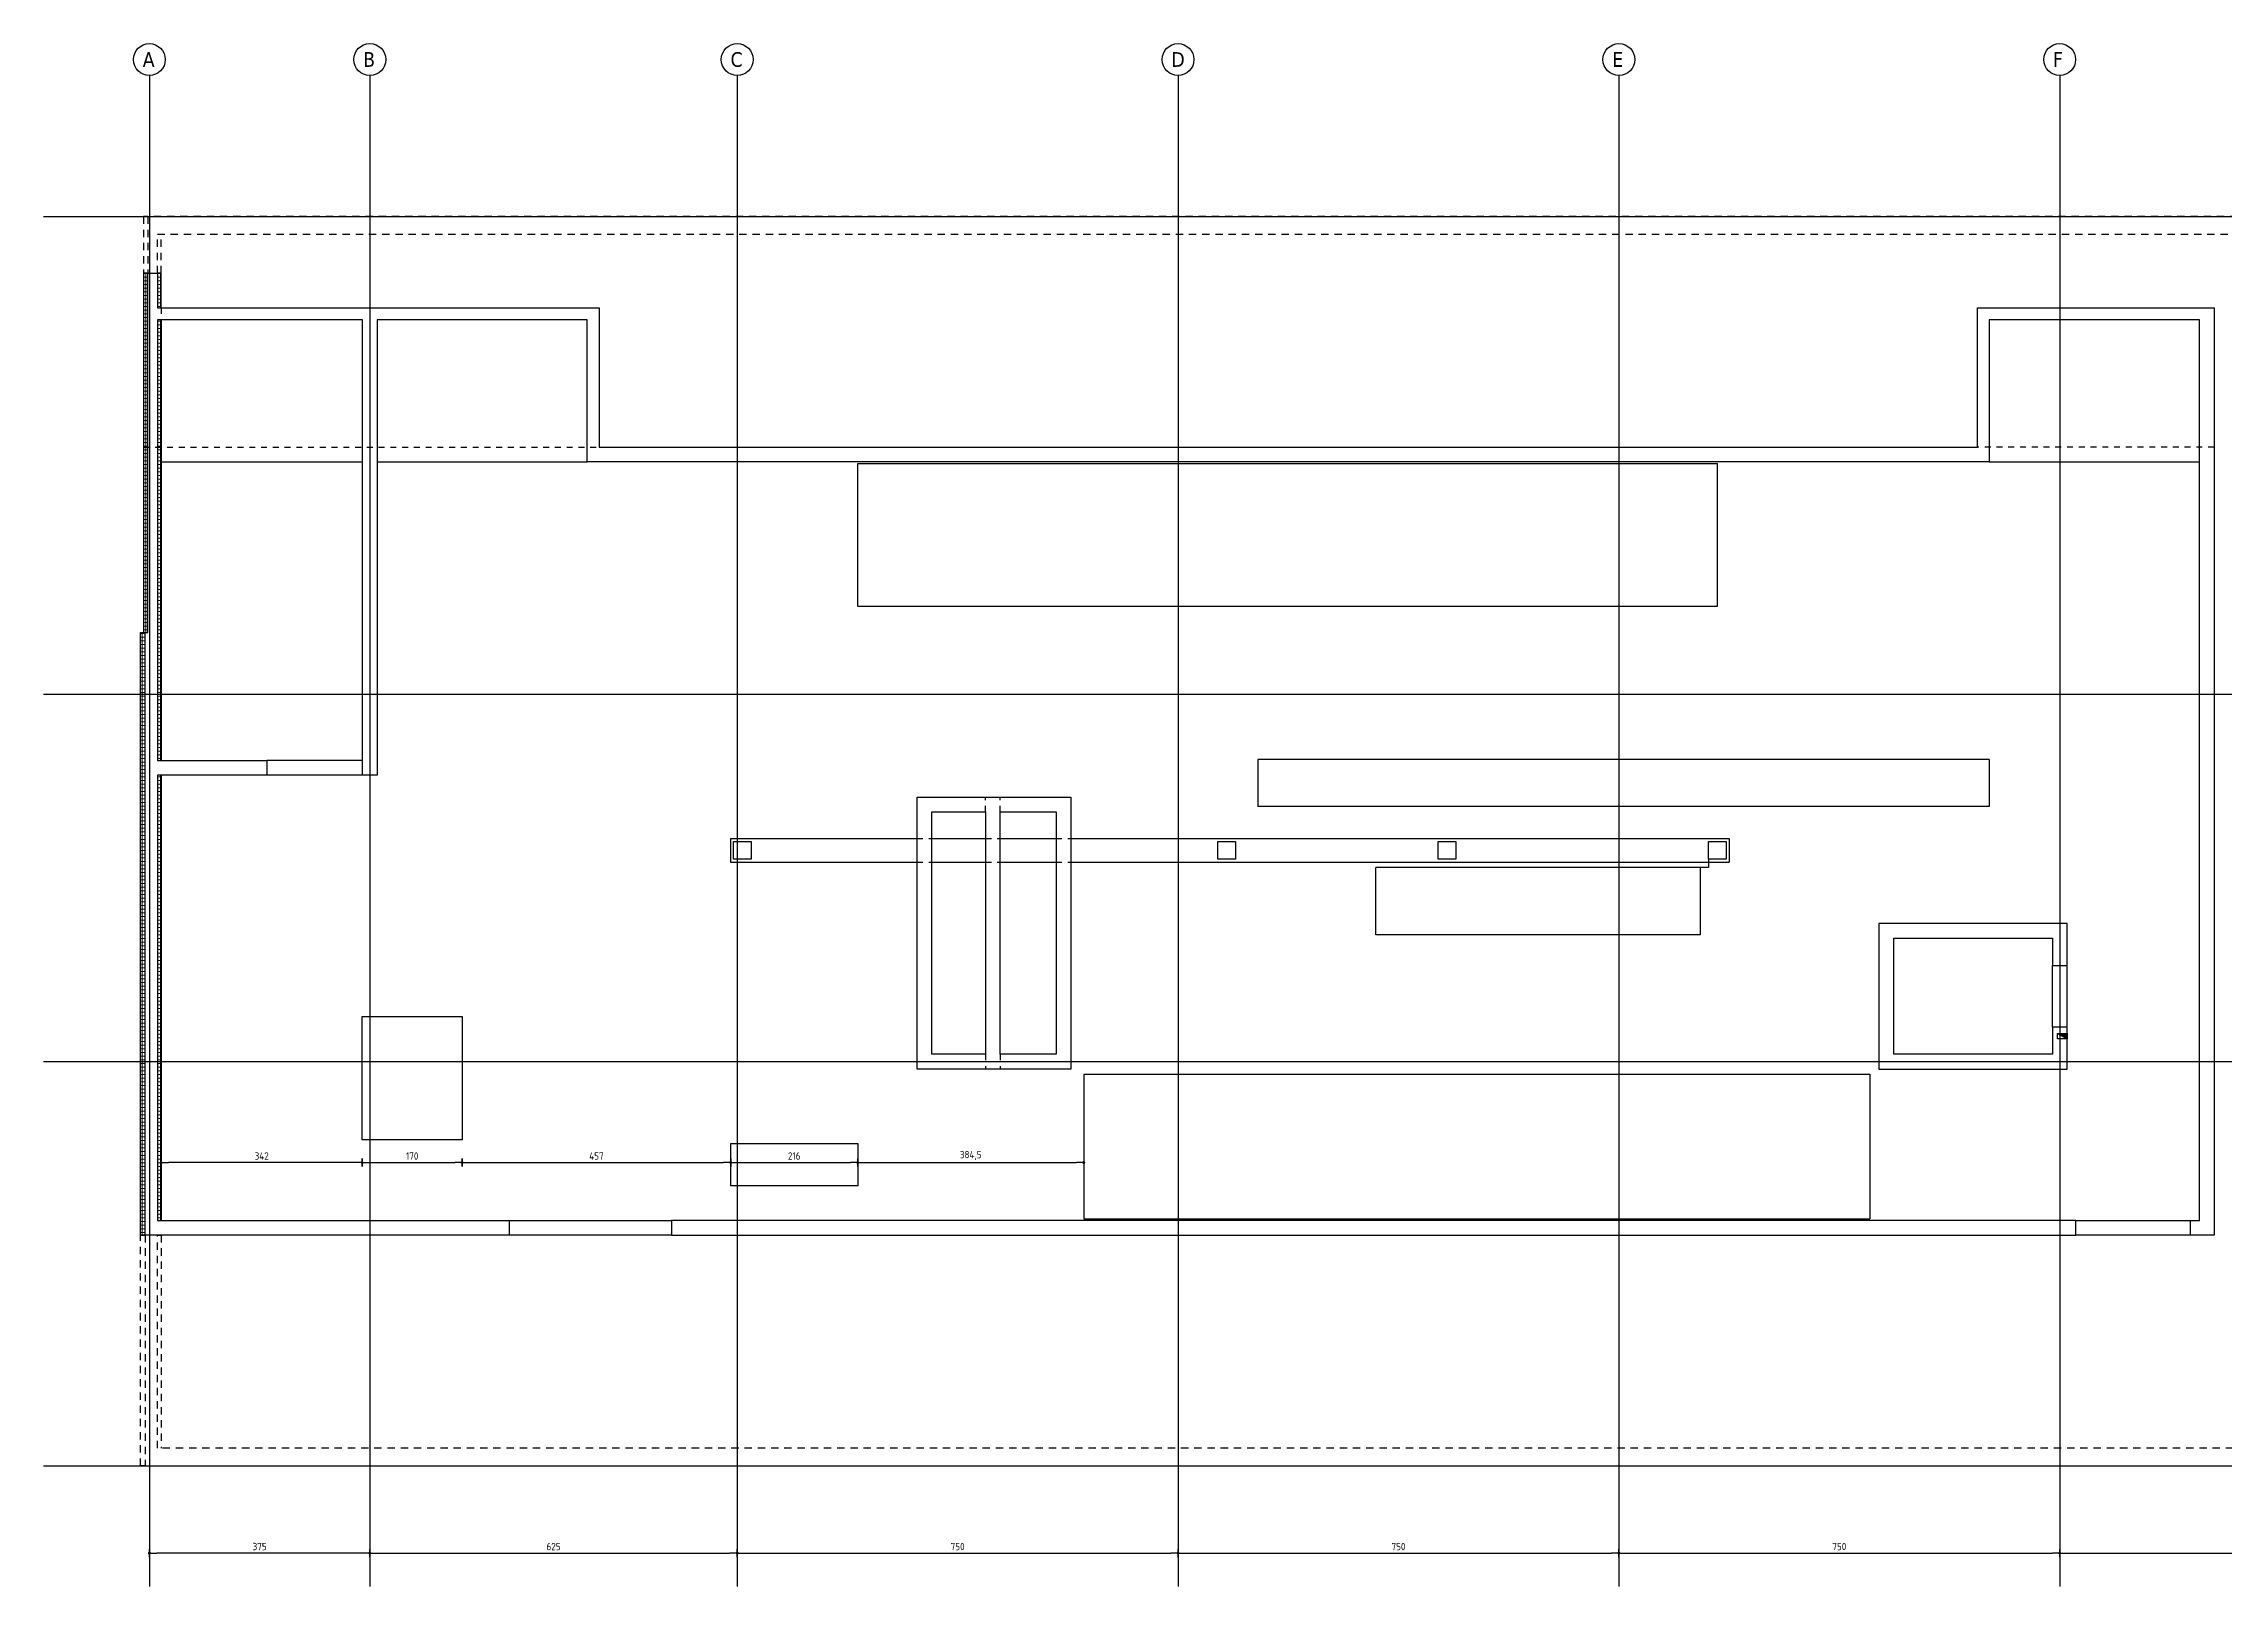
# Model space of a CAD drawing. Extents: x 22 to 185, y 12 to 71.
# Drawn here: x 76.88 to 113.99, y 36.12 to 62.36 of the extents above; entities that cross this region are included whole.
import ezdxf

# ---------------------------------------------------------------- set-up
doc = ezdxf.new("R2010")
doc.units = 0
doc.header["$LTSCALE"] = 0.5
doc.header["$MEASUREMENT"] = 0
doc.header["$PDSIZE"] = 0.15
for name, pattern in [('AUSGEZOGEN', [1000.01, 1000, 0.01]), ('DOT', [0.175, 0.05, -0.125]), ('HIDDEN2', [0.187, 0.125, -0.062]), ('VERDECKT', [0.375, 0.25, -0.125])]:
    doc.linetypes.add(name, pattern=pattern)
doc.layers.get('0').update_dxf_attribs({"linetype": 'CONTINUOUS'})
doc.layers.get('Defpoints').update_dxf_attribs({"linetype": 'CONTINUOUS'})
for name, color, linetype in [('ACHSEN', 7, 'CONTINUOUS'), ('BETON', 7, 'CONTINUOUS'), ('DRUEBER', 7, 'CONTINUOUS'), ('HILFE', 7, 'CONTINUOUS'), ('MASSE', 7, 'CONTINUOUS'), ('OBJEKT', 7, 'CONTINUOUS'), ('SFP_Achsen', 7, 'CONTINUOUS'), ('VERDECKT', 7, 'CONTINUOUS'), ('WD', 7, 'CONTINUOUS')]:
    doc.layers.add(name, color=color, linetype=linetype)
doc.layers.add('zila_01_rb_02_stb-fertig_05_schraff', color=144, linetype='CONTINUOUS', lineweight=9)
doc.styles.add('HELV', font='tahoma.ttf')
doc.styles.add('TXT', font='isocp.shx')
doc.dimstyles.new('DOT_I', dxfattribs={"dimscale": 0.5, "dimtxt": 0.25, "dimasz": 0.25, "dimexe": 0.1, "dimexo": 0.3, "dimgap": 0.1, "dimtad": 1, "dimdec": 3, "dimzin": 3, "dimtxsty": 'TXT', "dimblk": 'DOT', "dimblk1": 'DOT', "dimblk2": 'DOT', "dimsah": 1, "dimcen": 0.1, "dimse1": 1, "dimse2": 1, "dimazin": 0, "dimtfac": 1, "dimtdec": 4, "dimtix": 1, "dimtmove": 2, "dimatfit": 3, "dimldrblk": 'DOT', "dimfxl": 0, "dimtvp": 1, "dimtolj": 1, "dimtzin": 0, "dimarcsym": 0})
pattern_1 = [(0, (0, -0.67537), (1e-17, 0.0625), []), (90, (0, -0.67537), (-0.0625, 2e-17), [])]

# ---------------------------------------------------------------- blocks, each defined once
blk = doc.blocks.new('Brüstung DG')
at = {"color": 0, "linetype": 'ByBlock', "lineweight": -2}
for p, q in [((0.285, 3.925), (0.35, 3.925)), ((0.35, 3.925), (0.35, 0.3))]:
    blk.add_line(p, q, dxfattribs=at)
for points in [[(0.125, 21.25), (0.05, 21.25), (0.05, 20.285), (0.125, 20.285)], [(0.285, 20.285), (0.35, 20.285), (0.35, 20.95)], [(0.075, 0), (0, 0), (0, 3.925), (0.075, 3.925)]]:
    blk.add_lwpolyline(points, dxfattribs=at)
blk.add_lwpolyline([(0.285, 20.285), (0.285, 20.285), (0.285, 20.285), (0.285, 20.95), (38.75, 20.95), (38.75, 0.3), (0.285, 0.3), (0.285, 3.925), (0.075, 3.925), (0.075, 0), (39.05, 0), (39.05, 21.25), (0.125, 21.25), (0.125, 20.285), (0.125, 20.285), (0.125, 20.285)], close=True, dxfattribs=at)
blk = doc.blocks.new('DG')
at = {"color": 0, "linetype": 'ByBlock', "lineweight": -2}
for p, q in [((0.35, 15.57), (0.35, 8.075)), ((0.35, 7.825), (0.35, 0.25))]:
    blk.add_line(p, q, dxfattribs=at)
for points in [[(0.125, 16.36), (0.05, 16.36), (0.05, 10.25), (0.075, 10.25)], [(0.285, 15.57), (0.285, 8.075), (2.15, 8.075), (2.15, 7.825), (0.285, 7.825), (0.285, 0.25), (6.27, 0.25), (6.27, 0), (0.075, 0), (0.075, 10.25), (0.125, 10.25), (0.125, 16.36), (0.285, 16.36), (0.285, 15.77), (7.8, 15.77), (7.8, 13.4), (31.25, 13.4), (31.25, 15.77), (35.275, 15.77), (35.275, 0), (34.875, 0), (34.875, 0.25), (35.025, 0.25), (35.025, 15.57), (31.45, 15.57), (31.45, 13.15), (7.6, 13.15), (7.6, 15.57), (4.025, 15.57), (4.025, 7.825), (3.775, 7.825), (3.775, 15.57), (0.285, 15.57)], [(0.35, 15.77), (0.35, 16.36), (0.285, 16.36)], [(0.075, 0), (0, 0), (0, 10.25), (0.075, 10.25)], [(13.21, 7.45), (15.825, 7.45), (15.825, 2.825), (13.21, 2.825), (13.21, 7.45)], [(14.375, 7.45), (14.625, 7.45)], [(13.46, 7.2), (14.375, 7.2), (14.375, 3.075), (13.46, 3.075), (13.46, 7.2)], [(14.625, 7.2), (15.575, 7.2), (15.575, 3.075), (14.625, 3.075), (14.625, 7.2)], [(32.775, 5.3), (29.575, 5.3), (29.575, 2.825), (32.775, 2.825), (32.775, 3.535), (32.525, 3.535), (32.525, 3.075), (29.825, 3.075), (29.825, 5.05), (32.525, 5.05), (32.525, 4.585), (32.775, 4.585), (32.775, 5.3)], [(14.625, 2.825), (14.375, 2.825)], [(9.03, 0.25), (9.03, 0), (32.925, 0), (32.925, 0.25), (9.03, 0.25)]]:
    blk.add_lwpolyline(points, dxfattribs=at)
for points in [[(10.085, 6.695), (10.385, 6.695), (10.385, 6.395), (10.085, 6.395)], [(18.325, 6.695), (18.625, 6.695), (18.625, 6.395), (18.325, 6.395)], [(22.075, 6.695), (22.375, 6.695), (22.375, 6.395), (22.075, 6.395)], [(26.675, 6.695), (26.975, 6.695), (26.975, 6.395), (26.675, 6.395)]]:
    blk.add_lwpolyline(points, close=True, dxfattribs=at)
at = {"layer": 'HILFE', "color": 102, "linetype": 'AUSGEZOGEN'}
blk.add_line((0.075, 0), (0, 0), dxfattribs=at)
blk = doc.blocks.new('DOT')
at = {"layer": 'MASSE', "color": 7, "linetype": 'Continuous'}
for p, q in [((0, 0), (-1, 0)), ((0, 0.54), (0, -0.54))]:
    blk.add_line(p, q, dxfattribs=at)
at = {"layer": 'MASSE', "color": 7, "linetype": 'Continuous', "const_width": 0.2}
blk.add_lwpolyline([(-0.1, 0, 1), (0.1, 0, 1)], format="xyb", close=True, dxfattribs=at)
blk = doc.blocks.new('*D393')
at = {"layer": 'Defpoints', "color": 0, "linetype": 'AUSGEZOGEN', "transparency": 16777216}
for p in [(78.685, 36.683), (78.685, 36.683), (82.435, 36.683)]:
    blk.add_point(p, dxfattribs=at)
at = {"layer": 'MASSE', "color": 0, "linetype": 'AUSGEZOGEN', "lineweight": -2, "transparency": 16777216}
blk.add_line((82.31, 36.683), (78.81, 36.683), dxfattribs=at)
at = {"layer": 'MASSE', "color": 0, "linetype": 'AUSGEZOGEN', "lineweight": -2, "transparency": 16777216, "xscale": 0.125, "yscale": 0.125, "zscale": 0.125, "rotation": 180}
blk.add_blockref('DOT', (78.685, 36.683), dxfattribs=at)
at = {"layer": 'MASSE', "color": 0, "linetype": 'AUSGEZOGEN', "lineweight": -2, "transparency": 16777216, "xscale": 0.125, "yscale": 0.125, "zscale": 0.125}
blk.add_blockref('DOT', (82.435, 36.683), dxfattribs=at)
at = {"layer": 'MASSE', "color": 0, "linetype": 'AUSGEZOGEN', "transparency": 16777216, "insert": (80.56, 36.796), "char_height": 0.125, "attachment_point": 5, "style": 'TXT'}
blk.add_mtext('\\A1;375', dxfattribs=at)
blk = doc.blocks.new('*D394')
at = {"layer": 'Defpoints', "color": 0, "linetype": 'AUSGEZOGEN', "transparency": 16777216}
for p in [(82.435, 36.683), (88.685, 36.683), (88.685, 36.683)]:
    blk.add_point(p, dxfattribs=at)
at = {"layer": 'MASSE', "color": 0, "linetype": 'AUSGEZOGEN', "lineweight": -2, "transparency": 16777216}
blk.add_line((82.56, 36.683), (88.56, 36.683), dxfattribs=at)
at = {"layer": 'MASSE', "color": 0, "linetype": 'AUSGEZOGEN', "lineweight": -2, "transparency": 16777216, "xscale": 0.125, "yscale": 0.125, "zscale": 0.125, "rotation": 180}
blk.add_blockref('DOT', (82.435, 36.683), dxfattribs=at)
at = {"layer": 'MASSE', "color": 0, "linetype": 'AUSGEZOGEN', "lineweight": -2, "transparency": 16777216, "xscale": 0.125, "yscale": 0.125, "zscale": 0.125}
blk.add_blockref('DOT', (88.685, 36.683), dxfattribs=at)
at = {"layer": 'MASSE', "color": 0, "linetype": 'AUSGEZOGEN', "transparency": 16777216, "insert": (85.56, 36.796), "char_height": 0.125, "attachment_point": 5, "style": 'TXT'}
blk.add_mtext('\\A1;625', dxfattribs=at)
blk = doc.blocks.new('*D395')
at = {"layer": 'Defpoints', "color": 0, "linetype": 'AUSGEZOGEN', "transparency": 16777216}
for p in [(88.685, 36.683), (96.185, 36.683), (96.185, 36.683)]:
    blk.add_point(p, dxfattribs=at)
at = {"layer": 'MASSE', "color": 0, "linetype": 'AUSGEZOGEN', "lineweight": -2, "transparency": 16777216}
blk.add_line((88.81, 36.683), (96.06, 36.683), dxfattribs=at)
at = {"layer": 'MASSE', "color": 0, "linetype": 'AUSGEZOGEN', "lineweight": -2, "transparency": 16777216, "xscale": 0.125, "yscale": 0.125, "zscale": 0.125, "rotation": 180}
blk.add_blockref('DOT', (88.685, 36.683), dxfattribs=at)
at = {"layer": 'MASSE', "color": 0, "linetype": 'AUSGEZOGEN', "lineweight": -2, "transparency": 16777216, "xscale": 0.125, "yscale": 0.125, "zscale": 0.125}
blk.add_blockref('DOT', (96.185, 36.683), dxfattribs=at)
at = {"layer": 'MASSE', "color": 0, "linetype": 'AUSGEZOGEN', "transparency": 16777216, "insert": (92.435, 36.796), "char_height": 0.125, "attachment_point": 5, "style": 'TXT'}
blk.add_mtext('\\A1;750', dxfattribs=at)
blk = doc.blocks.new('*D396')
at = {"layer": 'Defpoints', "color": 0, "linetype": 'AUSGEZOGEN', "transparency": 16777216}
for p in [(96.185, 36.683), (103.685, 36.683), (103.685, 36.683)]:
    blk.add_point(p, dxfattribs=at)
at = {"layer": 'MASSE', "color": 0, "linetype": 'AUSGEZOGEN', "lineweight": -2, "transparency": 16777216}
blk.add_line((96.31, 36.683), (103.56, 36.683), dxfattribs=at)
at = {"layer": 'MASSE', "color": 0, "linetype": 'AUSGEZOGEN', "lineweight": -2, "transparency": 16777216, "xscale": 0.125, "yscale": 0.125, "zscale": 0.125, "rotation": 180}
blk.add_blockref('DOT', (96.185, 36.683), dxfattribs=at)
at = {"layer": 'MASSE', "color": 0, "linetype": 'AUSGEZOGEN', "lineweight": -2, "transparency": 16777216, "xscale": 0.125, "yscale": 0.125, "zscale": 0.125}
blk.add_blockref('DOT', (103.685, 36.683), dxfattribs=at)
at = {"layer": 'MASSE', "color": 0, "linetype": 'AUSGEZOGEN', "transparency": 16777216, "insert": (99.935, 36.796), "char_height": 0.125, "attachment_point": 5, "style": 'TXT'}
blk.add_mtext('\\A1;750', dxfattribs=at)
blk = doc.blocks.new('*D397')
at = {"layer": 'Defpoints', "color": 0, "linetype": 'AUSGEZOGEN', "transparency": 16777216}
for p in [(103.685, 36.683), (111.185, 36.683), (111.185, 36.683)]:
    blk.add_point(p, dxfattribs=at)
at = {"layer": 'MASSE', "color": 0, "linetype": 'AUSGEZOGEN', "lineweight": -2, "transparency": 16777216}
blk.add_line((103.81, 36.683), (111.06, 36.683), dxfattribs=at)
at = {"layer": 'MASSE', "color": 0, "linetype": 'AUSGEZOGEN', "lineweight": -2, "transparency": 16777216, "xscale": 0.125, "yscale": 0.125, "zscale": 0.125, "rotation": 180}
blk.add_blockref('DOT', (103.685, 36.683), dxfattribs=at)
at = {"layer": 'MASSE', "color": 0, "linetype": 'AUSGEZOGEN', "lineweight": -2, "transparency": 16777216, "xscale": 0.125, "yscale": 0.125, "zscale": 0.125}
blk.add_blockref('DOT', (111.185, 36.683), dxfattribs=at)
at = {"layer": 'MASSE', "color": 0, "linetype": 'AUSGEZOGEN', "transparency": 16777216, "insert": (107.435, 36.796), "char_height": 0.125, "attachment_point": 5, "style": 'TXT'}
blk.add_mtext('\\A1;750', dxfattribs=at)
blk = doc.blocks.new('*D398')
at = {"layer": 'Defpoints', "color": 0, "linetype": 'AUSGEZOGEN', "transparency": 16777216}
for p in [(111.185, 36.683), (117.435, 36.683), (117.435, 36.683)]:
    blk.add_point(p, dxfattribs=at)
at = {"layer": 'MASSE', "color": 0, "linetype": 'AUSGEZOGEN', "lineweight": -2, "transparency": 16777216}
blk.add_line((111.31, 36.683), (117.31, 36.683), dxfattribs=at)
at = {"layer": 'MASSE', "color": 0, "linetype": 'AUSGEZOGEN', "lineweight": -2, "transparency": 16777216, "xscale": 0.125, "yscale": 0.125, "zscale": 0.125, "rotation": 180}
blk.add_blockref('DOT', (111.185, 36.683), dxfattribs=at)
at = {"layer": 'MASSE', "color": 0, "linetype": 'AUSGEZOGEN', "lineweight": -2, "transparency": 16777216, "xscale": 0.125, "yscale": 0.125, "zscale": 0.125}
blk.add_blockref('DOT', (117.435, 36.683), dxfattribs=at)
at = {"layer": 'MASSE', "color": 0, "linetype": 'AUSGEZOGEN', "transparency": 16777216, "insert": (114.31, 36.796), "char_height": 0.125, "attachment_point": 5, "style": 'TXT'}
blk.add_mtext('\\A1;625', dxfattribs=at)
blk = doc.blocks.new('*D399')
at = {"layer": 'Defpoints', "color": 0, "linetype": 'AUSGEZOGEN', "transparency": 16777216}
for p in [(78.885, 43.326), (78.885, 43.326), (82.305, 43.326)]:
    blk.add_point(p, dxfattribs=at)
at = {"layer": 'MASSE', "color": 0, "linetype": 'AUSGEZOGEN', "lineweight": -2, "transparency": 16777216}
blk.add_line((82.18, 43.326), (79.01, 43.326), dxfattribs=at)
at = {"layer": 'MASSE', "color": 0, "linetype": 'AUSGEZOGEN', "lineweight": -2, "transparency": 16777216, "xscale": 0.125, "yscale": 0.125, "zscale": 0.125, "rotation": 180}
blk.add_blockref('DOT', (78.885, 43.326), dxfattribs=at)
at = {"layer": 'MASSE', "color": 0, "linetype": 'AUSGEZOGEN', "lineweight": -2, "transparency": 16777216, "xscale": 0.125, "yscale": 0.125, "zscale": 0.125}
blk.add_blockref('DOT', (82.305, 43.326), dxfattribs=at)
at = {"layer": 'MASSE', "color": 0, "linetype": 'AUSGEZOGEN', "transparency": 16777216, "insert": (80.595, 43.438), "char_height": 0.125, "attachment_point": 5, "style": 'TXT'}
blk.add_mtext('\\A1;342', dxfattribs=at)
blk = doc.blocks.new('*D400')
at = {"layer": 'Defpoints', "color": 0, "linetype": 'AUSGEZOGEN', "transparency": 16777216}
for p in [(82.305, 43.326), (84.005, 43.326), (84.005, 43.326)]:
    blk.add_point(p, dxfattribs=at)
at = {"layer": 'MASSE', "color": 0, "linetype": 'AUSGEZOGEN', "lineweight": -2, "transparency": 16777216}
blk.add_line((82.43, 43.326), (83.88, 43.326), dxfattribs=at)
at = {"layer": 'MASSE', "color": 0, "linetype": 'AUSGEZOGEN', "lineweight": -2, "transparency": 16777216, "xscale": 0.125, "yscale": 0.125, "zscale": 0.125, "rotation": 180}
blk.add_blockref('DOT', (82.305, 43.326), dxfattribs=at)
at = {"layer": 'MASSE', "color": 0, "linetype": 'AUSGEZOGEN', "lineweight": -2, "transparency": 16777216, "xscale": 0.125, "yscale": 0.125, "zscale": 0.125}
blk.add_blockref('DOT', (84.005, 43.326), dxfattribs=at)
at = {"layer": 'MASSE', "color": 0, "linetype": 'AUSGEZOGEN', "transparency": 16777216, "insert": (83.155, 43.438), "char_height": 0.125, "attachment_point": 5, "style": 'TXT'}
blk.add_mtext('\\A1;170', dxfattribs=at)
blk = doc.blocks.new('*D401')
at = {"layer": 'Defpoints', "color": 0, "linetype": 'AUSGEZOGEN', "transparency": 16777216}
for p in [(84.005, 43.326), (88.575, 43.326), (88.575, 43.326)]:
    blk.add_point(p, dxfattribs=at)
at = {"layer": 'MASSE', "color": 0, "linetype": 'AUSGEZOGEN', "lineweight": -2, "transparency": 16777216}
blk.add_line((84.13, 43.326), (88.45, 43.326), dxfattribs=at)
at = {"layer": 'MASSE', "color": 0, "linetype": 'AUSGEZOGEN', "lineweight": -2, "transparency": 16777216, "xscale": 0.125, "yscale": 0.125, "zscale": 0.125, "rotation": 180}
blk.add_blockref('DOT', (84.005, 43.326), dxfattribs=at)
at = {"layer": 'MASSE', "color": 0, "linetype": 'AUSGEZOGEN', "lineweight": -2, "transparency": 16777216, "xscale": 0.125, "yscale": 0.125, "zscale": 0.125}
blk.add_blockref('DOT', (88.575, 43.326), dxfattribs=at)
at = {"layer": 'MASSE', "color": 0, "linetype": 'AUSGEZOGEN', "transparency": 16777216, "insert": (86.29, 43.438), "char_height": 0.125, "attachment_point": 5, "style": 'TXT'}
blk.add_mtext('\\A1;457', dxfattribs=at)
blk = doc.blocks.new('*D402')
at = {"layer": 'Defpoints', "color": 0, "linetype": 'AUSGEZOGEN', "transparency": 16777216}
for p in [(88.575, 43.326), (90.735, 43.326), (90.735, 43.326)]:
    blk.add_point(p, dxfattribs=at)
at = {"layer": 'MASSE', "color": 0, "linetype": 'AUSGEZOGEN', "lineweight": -2, "transparency": 16777216}
blk.add_line((88.7, 43.326), (90.61, 43.326), dxfattribs=at)
at = {"layer": 'MASSE', "color": 0, "linetype": 'AUSGEZOGEN', "lineweight": -2, "transparency": 16777216, "xscale": 0.125, "yscale": 0.125, "zscale": 0.125, "rotation": 180}
blk.add_blockref('DOT', (88.575, 43.326), dxfattribs=at)
at = {"layer": 'MASSE', "color": 0, "linetype": 'AUSGEZOGEN', "lineweight": -2, "transparency": 16777216, "xscale": 0.125, "yscale": 0.125, "zscale": 0.125}
blk.add_blockref('DOT', (90.735, 43.326), dxfattribs=at)
at = {"layer": 'MASSE', "color": 0, "linetype": 'AUSGEZOGEN', "transparency": 16777216, "insert": (89.655, 43.438), "char_height": 0.125, "attachment_point": 5, "style": 'TXT'}
blk.add_mtext('\\A1;216', dxfattribs=at)
blk = doc.blocks.new('*D403')
at = {"layer": 'Defpoints', "color": 0, "linetype": 'AUSGEZOGEN', "transparency": 16777216}
for p in [(90.735, 43.326), (94.58, 43.326), (94.58, 43.326)]:
    blk.add_point(p, dxfattribs=at)
at = {"layer": 'MASSE', "color": 0, "linetype": 'AUSGEZOGEN', "lineweight": -2, "transparency": 16777216}
blk.add_line((90.86, 43.326), (94.455, 43.326), dxfattribs=at)
at = {"layer": 'MASSE', "color": 0, "linetype": 'AUSGEZOGEN', "lineweight": -2, "transparency": 16777216, "xscale": 0.125, "yscale": 0.125, "zscale": 0.125, "rotation": 180}
blk.add_blockref('DOT', (90.735, 43.326), dxfattribs=at)
at = {"layer": 'MASSE', "color": 0, "linetype": 'AUSGEZOGEN', "lineweight": -2, "transparency": 16777216, "xscale": 0.125, "yscale": 0.125, "zscale": 0.125}
blk.add_blockref('DOT', (94.58, 43.326), dxfattribs=at)
at = {"layer": 'MASSE', "color": 0, "linetype": 'AUSGEZOGEN', "transparency": 16777216, "insert": (92.657, 43.448), "char_height": 0.125, "attachment_point": 5, "style": 'TXT'}
blk.add_mtext('\\A1;384,5', dxfattribs=at)

msp = doc.modelspace()

# ---------------------------------------------------------------- hatches: boundary and pattern name
at = {"layer": 'WD', "linetype": 'AUSGEZOGEN', "transparency": 33554687}
h = msp.add_hatch(color=253, dxfattribs=at)
h.paths.add_polyline_path([(111.3099, 45.5231), (111.1849, 45.5231), (111.1849, 45.5013), (111.3099, 45.4331)])
h.paths.add_polyline_path([(111.1849, 45.5231), (111.1449, 45.5231), (111.1849, 45.5013)])
at = {"layer": 'zila_01_rb_02_stb-fertig_05_schraff', "linetype": 'AUSGEZOGEN'}
h = msp.add_hatch(dxfattribs=at)
h.set_pattern_fill('ANSI37', color=102, scale=0.5, angle=-45)
h.set_pattern_definition(pattern_1)
h.paths.add_polyline_path([(78.6099, 52.3431), (78.5349, 52.3431), (78.5349, 42.0931), (78.6099, 42.0931)])
h.paths.add_polyline_path([(78.6599, 58.4531), (78.5849, 58.4531), (78.5849, 52.3431), (78.6099, 52.3431), (78.6599, 52.3431)])
h.paths.add_polyline_path([(78.8849, 48.0921), (78.8199, 48.0921), (78.8199, 42.3431), (78.8849, 42.3431)])
h.paths.add_polyline_path([(78.8199, 50.1681), (78.8849, 50.1681), (78.8849, 57.6631), (78.8199, 57.6631)])
h.paths.add_polyline_path([(78.8849, 49.9181), (78.8199, 49.9181), (78.8199, 48.0921), (78.8849, 48.0921)])
at = {"layer": 'zila_01_rb_02_stb-fertig_05_schraff'}
h = msp.add_hatch(dxfattribs=at)
h.set_pattern_fill('ANSI37', color=102, scale=0.5, angle=-45)
h.set_pattern_definition(pattern_1)
h.paths.add_polyline_path([(78.8849, 58.4531), (78.8199, 58.4531), (78.8199, 57.8631), (78.8849, 57.8631)])

# ---------------------------------------------------------------- linework, layer by layer
at = {"layer": 'ACHSEN', "color": 140, "linetype": 'AUSGEZOGEN'}
for p, q in [((78.6849, 61.8181), (78.6849, 36.1181)), ((82.4349, 61.8181), (82.4349, 36.1181)), ((88.6849, 61.8181), (88.6849, 36.1181)), ((96.1849, 61.8181), (96.1849, 36.1181)), ((103.6849, 61.8181), (103.6849, 36.1181)), ((111.1849, 61.8181), (111.1849, 36.1181)), ((76.8849, 59.4181), (119.9849, 59.4181)), ((76.8849, 51.2931), (119.9849, 51.2931)), ((76.8849, 45.0431), (119.9849, 45.0431)), ((76.8849, 38.1681), (119.9849, 38.1681))]:
    msp.add_line(p, q, dxfattribs=at)
at = {"layer": 'BETON', "color": 6, "linetype": 'AUSGEZOGEN'}
for p, q in [((90.7349, 52.7881), (90.7349, 55.2181)), ((90.7349, 55.2181), (105.3649, 55.2181)), ((105.3649, 52.7881), (105.3649, 55.2181)), ((90.7349, 52.7881), (105.3649, 52.7881)), ((109.9849, 50.1831), (97.5449, 50.1831)), ((97.5449, 50.1831), (97.5449, 49.3831)), ((109.9849, 50.1831), (109.9849, 49.3831)), ((109.9849, 49.3831), (97.5449, 49.3831)), ((105.0699, 48.3431), (99.5499, 48.3431)), ((99.5499, 47.2031), (99.5499, 48.3431)), ((105.0699, 48.3431), (105.0699, 47.2031)), ((105.0699, 47.2031), (99.5499, 47.2031)), ((82.3049, 43.7131), (82.3049, 45.8131)), ((82.3049, 45.8131), (84.0049, 45.8131)), ((84.0049, 45.8131), (84.0049, 43.7131)), ((94.5799, 44.8281), (107.9549, 44.8281)), ((94.5799, 44.8281), (94.5799, 42.3681)), ((107.9549, 44.8281), (107.9549, 42.3681)), ((84.0049, 43.7131), (82.3049, 43.7131)), ((88.5749, 42.9331), (88.5749, 43.6531)), ((88.5749, 43.6531), (90.7349, 43.6531)), ((90.7349, 43.6531), (90.7349, 42.9331)), ((90.7349, 42.9331), (88.5749, 42.9331)), ((94.5799, 42.3681), (107.9549, 42.3681))]:
    msp.add_line(p, q, dxfattribs=at)
at = {"layer": 'DRUEBER', "color": 7, "linetype": 'HIDDEN2'}
for p, q in [((113.8099, 55.4931), (109.7849, 55.4931)), ((92.9099, 49.2931), (92.9099, 49.5431)), ((93.1599, 49.2931), (93.1599, 49.5431)), ((92.9099, 48.8381), (93.1599, 48.8381)), ((92.9099, 48.4381), (93.1599, 48.4381)), ((92.9099, 45.1681), (92.9099, 44.9181)), ((93.1599, 45.1681), (93.1599, 44.9181))]:
    msp.add_line(p, q, dxfattribs=at)
at = {"layer": 'DRUEBER', "color": 7, "linetype": 'DOT'}
for p, q in [((91.7449, 48.8381), (91.9949, 48.8381)), ((94.1099, 48.8381), (94.3599, 48.8381)), ((91.7449, 48.4381), (91.9949, 48.4381)), ((94.1099, 48.4381), (94.3599, 48.4381))]:
    msp.add_line(p, q, dxfattribs=at)
at = {"layer": 'HILFE', "color": 102, "linetype": 'AUSGEZOGEN'}
for p, q in [((105.2099, 48.3431), (105.0699, 48.3431)), ((105.2099, 48.4881), (105.2099, 48.3431))]:
    msp.add_line(p, q, dxfattribs=at)
at = {"layer": 'OBJEKT', "color": 7, "linetype": 'HIDDEN2'}
for p, q in [((78.8849, 57.8631), (78.8849, 57.6631)), ((78.5849, 55.4931), (86.3349, 55.4931))]:
    msp.add_line(p, q, dxfattribs=at)
at = {"layer": 'OBJEKT', "color": 7, "linetype": 'AUSGEZOGEN'}
for p, q in [((78.8849, 55.2431), (82.3099, 55.2431)), ((82.5599, 55.2431), (86.1349, 55.2431)), ((109.9849, 55.2431), (113.5599, 55.2431)), ((82.3099, 50.1681), (80.6849, 50.1681)), ((82.3099, 49.9181), (80.6849, 49.9181)), ((88.5699, 48.8381), (91.7449, 48.8381)), ((88.5699, 48.8381), (88.5699, 48.4381)), ((91.9949, 48.8381), (92.9099, 48.8381)), ((93.1599, 48.8381), (94.1099, 48.8381)), ((94.3599, 48.8381), (105.5599, 48.8381)), ((105.5599, 48.8381), (105.5599, 48.4381)), ((88.5699, 48.4381), (91.7449, 48.4381)), ((91.9949, 48.4381), (92.9099, 48.4381)), ((93.1599, 48.4381), (94.1099, 48.4381)), ((94.3599, 48.4381), (105.5599, 48.4381)), ((111.0599, 45.6281), (111.0599, 46.6781)), ((111.3099, 45.6281), (111.3099, 46.6781)), ((84.8049, 42.3431), (87.5649, 42.3431)), ((111.4599, 42.3431), (113.4099, 42.3431)), ((87.5649, 42.0931), (84.8049, 42.0931)), ((113.4099, 42.0931), (111.4599, 42.0931))]:
    msp.add_line(p, q, dxfattribs=at)
at = {"layer": 'SFP_Achsen', "color": 7, "linetype": 'AUSGEZOGEN'}
for centre in [(78.6849, 62.0886), (82.4349, 62.0886), (88.6849, 62.0886), (96.1849, 62.0886), (103.6849, 62.0886), (111.1849, 62.0886)]:
    msp.add_circle(centre, 0.2705, dxfattribs=at)
at = {"layer": 'WD', "color": 7, "linetype": 'AUSGEZOGEN'}
msp.add_line((111.1449, 45.5231), (111.3099, 45.4331), dxfattribs=at)
msp.add_lwpolyline([(111.1449, 45.5231), (111.3099, 45.5231), (111.3099, 45.4331), (111.1449, 45.4331)], close=True, dxfattribs=at)

# ---------------------------------------------------------------- block references
at = {"layer": 'BETON', "color": 6, "linetype": 'AUSGEZOGEN'}
msp.add_blockref('DG', (78.5349, 42.0931), dxfattribs=at)
at = {"layer": 'VERDECKT', "color": 7, "linetype": 'VERDECKT'}
msp.add_blockref('Brüstung DG', (78.5349, 38.1681), dxfattribs=at)

# ---------------------------------------------------------------- texts
at = {"layer": 'SFP_Achsen', "color": 6, "linetype": 'AUSGEZOGEN', "style": 'HELV'}
for s, p in [('A', (78.5709, 61.9642)), ('B', (82.3209, 61.9642)), ('C', (88.5709, 61.9642)), ('D', (96.0709, 61.9642)), ('E', (103.5709, 61.9642)), ('F', (111.0709, 61.9642))]:
    msp.add_text(s, height=0.25, dxfattribs=at).set_placement(p)

# ---------------------------------------------------------------- dimensions: what is measured, and where the dimension line sits
at = {"layer": 'MASSE', "color": 7, "linetype": 'AUSGEZOGEN'}
for base, p1, p2, override, picture, middle in [((78.8849, 43.3258), (82.3049, 43.3258), (78.8849, 43.3258), {"dimdec": 0, "dimlfac": 100}, '*D399', (80.5949, 43.4384)), ((84.0049, 43.3258), (82.3049, 43.3258), (84.0049, 43.3258), {"dimdec": 0, "dimlfac": 100}, '*D400', (83.1549, 43.4383)), ((88.5749, 43.3258), (84.0049, 43.3258), (88.5749, 43.3258), {"dimdec": 0, "dimlfac": 100}, '*D401', (86.2899, 43.4383)), ((90.7349, 43.3258), (88.5749, 43.3258), (90.7349, 43.3258), {"dimdec": 0, "dimlfac": 100}, '*D402', (89.6549, 43.4384)), ((94.5799, 43.3258), (90.7349, 43.3258), (94.5799, 43.3258), {"dimdec": 1, "dimlfac": 100}, '*D403', (92.6574, 43.4477)), ((78.6849, 36.6833), (82.4349, 36.6833), (78.6849, 36.6833), {"dimdec": 0, "dimlfac": 100}, '*D393', (80.5599, 36.7958)), ((88.6849, 36.6833), (82.4349, 36.6833), (88.6849, 36.6833), {"dimdec": 0, "dimlfac": 100}, '*D394', (85.5599, 36.7958)), ((96.1849, 36.6833), (88.6849, 36.6833), (96.1849, 36.6833), {"dimdec": 0, "dimlfac": 100}, '*D395', (92.4349, 36.7958)), ((103.6849, 36.6833), (96.1849, 36.6833), (103.6849, 36.6833), {"dimdec": 0, "dimlfac": 100}, '*D396', (99.9349, 36.7958)), ((111.1849, 36.6833), (103.6849, 36.6833), (111.1849, 36.6833), {"dimdec": 0, "dimlfac": 100}, '*D397', (107.4349, 36.7958)), ((117.4349, 36.6833), (111.1849, 36.6833), (117.4349, 36.6833), {"dimdec": 0, "dimlfac": 100}, '*D398', (114.3099, 36.7958))]:
    dim = msp.add_linear_dim(base=base, p1=p1, p2=p2, dimstyle='DOT_I', override=override, dxfattribs=at)
    dim.commit()
    dim.dimension.update_dxf_attribs({"geometry": picture, "text_midpoint": middle})

doc.saveas('drawing.dxf')
